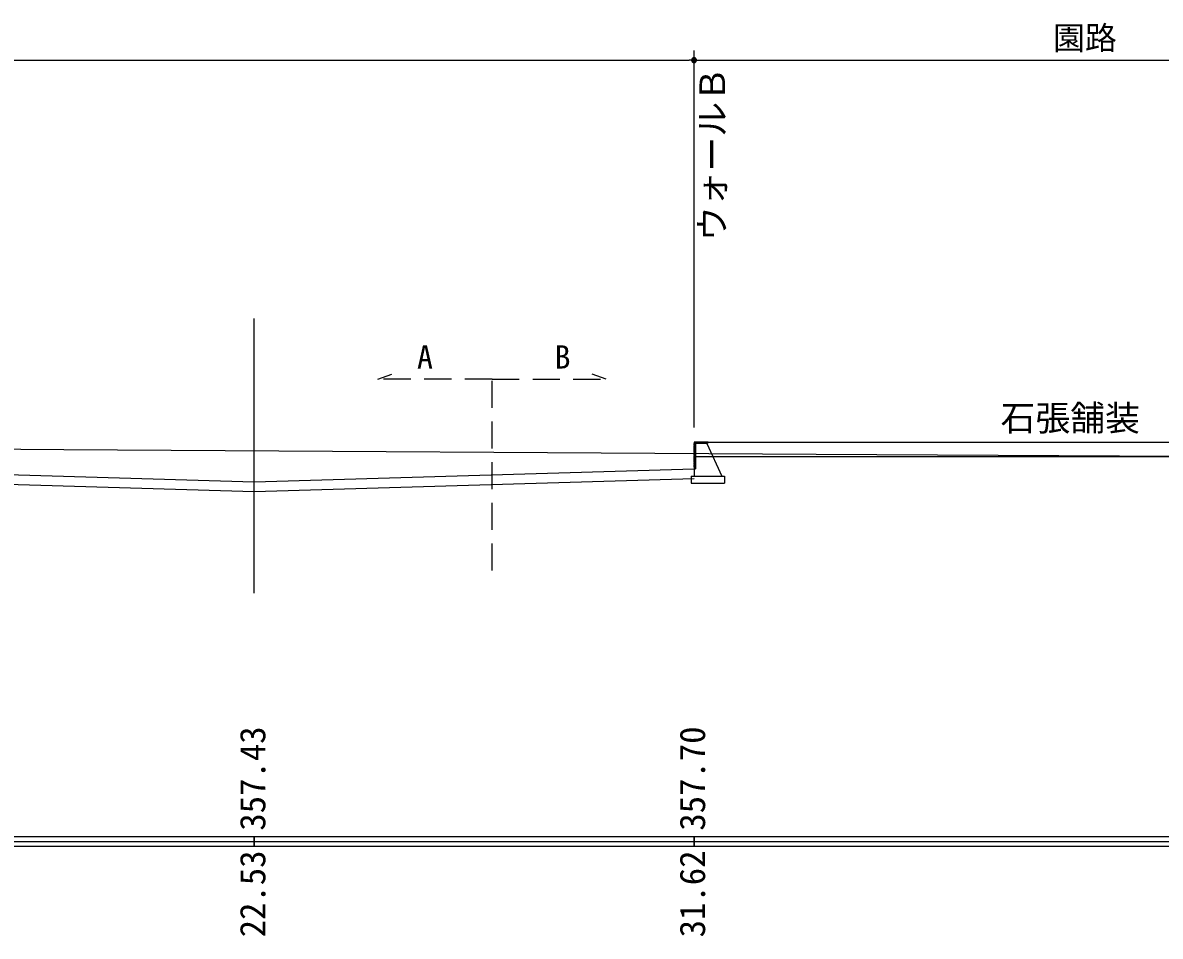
# Model space of a CAD drawing. Units: millimetres on the paper. Extents: x -84 to 7, y -133 to 191.
# Drawn here: x -37.81 to -26.05, y -95.18 to -85.74 of the extents above; entities that cross this region are included whole.
import ezdxf
from ezdxf.enums import TextEntityAlignment as Align

# ---------------------------------------------------------------- set-up
doc = ezdxf.new("R2010")
doc.units = ezdxf.units.MM
doc.header["$LTSCALE"] = 0.14
doc.linetypes.add('DASHED1', pattern=[1.8, 1.2, -0.6])
doc.linetypes.add('DASHED2', pattern=[3, 2, -1])
for name, color, linetype in [('0-1_D-BDG-3-DL-2', 7, 'Continuous'), ('0-3_D-STR-2-文字', 7, 'Continuous'), ('0-5_D-BDG-2-DL-1', 7, 'Continuous'), ('0-7_D-STR-1-計線1', 7, 'Continuous'), ('0-8_D-STR-DIM-2高さ', 7, 'Continuous'), ('0-9_D-BDG-1-現況', 7, 'Continuous'), ('0-F_D-STR-BMK-ROW', 7, 'DASHED2')]:
    doc.layers.add(name, color=color, linetype=linetype)
doc.styles.add('ＭＳ ゴシック', font='')
doc.styles.get('ＭＳ ゴシック').set_extended_font_data('MS Gothic')

msp = doc.modelspace()

# ---------------------------------------------------------------- linework, layer by layer
at = {"layer": '0-1_D-BDG-3-DL-2'}
for p, q in [((-73.8141, -94.1512), (3.4526, -94.1512)), ((-73.8141, -94.2512), (3.4526, -94.2512))]:
    msp.add_line(p, q, dxfattribs=at)
at = {"layer": '0-3_D-STR-2-文字'}
for p, q in [((-30.8705, -89.9262), (-30.8705, -86.0301)), ((-30.8705, -89.5575), (-30.8705, -86.0301)), ((-57.6983, -86.1301), (-30.9205, -86.1301)), ((-30.8955, -86.1301), (-30.9205, -86.1301)), ((-30.8461, -86.1251), (-30.895, -86.1251)), ((-30.895, -86.1351), (-30.8461, -86.1351)), ((-30.8934, -86.1201), (-30.8476, -86.1201)), ((-30.8476, -86.14), (-30.8934, -86.14)), ((-30.8506, -86.1151), (-30.8905, -86.1151)), ((-30.8905, -86.1451), (-30.8506, -86.1451)), ((-30.8855, -86.1101), (-30.8555, -86.1101)), ((-30.8555, -86.15), (-30.8855, -86.15)), ((-30.8455, -86.1301), (-30.8205, -86.1301)), ((-30.8205, -86.1301), (-22.8346, -86.1301))]:
    msp.add_line(p, q, dxfattribs=at)
for points in [[(-30.8455, -86.1301), (-30.8457, -86.1269), (-30.8463, -86.1238), (-30.8473, -86.1209), (-30.8486, -86.118), (-30.8503, -86.1154), (-30.8523, -86.1129), (-30.8546, -86.1108), (-30.8571, -86.109), (-30.8599, -86.1074), (-30.8628, -86.1063), (-30.8658, -86.1055), (-30.869, -86.1051), (-30.8721, -86.1051), (-30.8752, -86.1055), (-30.8783, -86.1063), (-30.8812, -86.1074), (-30.8839, -86.109), (-30.8865, -86.1108), (-30.8887, -86.1129), (-30.8908, -86.1154), (-30.8924, -86.118), (-30.8938, -86.1209), (-30.8947, -86.1238), (-30.8953, -86.1269), (-30.8955, -86.1301), (-30.8705, -86.1301)], [(-30.8455, -86.1301), (-30.8457, -86.1269), (-30.8463, -86.1238), (-30.8473, -86.1209), (-30.8486, -86.118), (-30.8503, -86.1154), (-30.8523, -86.1129), (-30.8546, -86.1108), (-30.8571, -86.109), (-30.8599, -86.1074), (-30.8628, -86.1063), (-30.8658, -86.1055), (-30.869, -86.1051), (-30.8721, -86.1051), (-30.8752, -86.1055), (-30.8783, -86.1063), (-30.8812, -86.1074), (-30.8839, -86.109), (-30.8865, -86.1108), (-30.8887, -86.1129), (-30.8908, -86.1154), (-30.8924, -86.118), (-30.8938, -86.1209), (-30.8947, -86.1238), (-30.8953, -86.1269), (-30.8955, -86.1301), (-30.8705, -86.1301)], [(-30.8955, -86.1301), (-30.8953, -86.1332), (-30.8947, -86.1363), (-30.8938, -86.1393), (-30.8924, -86.1421), (-30.8908, -86.1448), (-30.8887, -86.1472), (-30.8865, -86.1493), (-30.8839, -86.1512), (-30.8812, -86.1527), (-30.8783, -86.1538), (-30.8752, -86.1546), (-30.8721, -86.155), (-30.869, -86.155), (-30.8658, -86.1546), (-30.8628, -86.1538), (-30.8599, -86.1527), (-30.8571, -86.1512), (-30.8546, -86.1493), (-30.8523, -86.1472), (-30.8503, -86.1448), (-30.8486, -86.1421), (-30.8473, -86.1393), (-30.8463, -86.1363), (-30.8457, -86.1332), (-30.8455, -86.1301), (-30.8705, -86.1301)], [(-30.8955, -86.1301), (-30.8953, -86.1332), (-30.8947, -86.1363), (-30.8938, -86.1393), (-30.8924, -86.1421), (-30.8908, -86.1448), (-30.8887, -86.1472), (-30.8865, -86.1493), (-30.8839, -86.1512), (-30.8812, -86.1527), (-30.8783, -86.1538), (-30.8752, -86.1546), (-30.8721, -86.155), (-30.869, -86.155), (-30.8658, -86.1546), (-30.8628, -86.1538), (-30.8599, -86.1527), (-30.8571, -86.1512), (-30.8546, -86.1493), (-30.8523, -86.1472), (-30.8503, -86.1448), (-30.8486, -86.1421), (-30.8473, -86.1393), (-30.8463, -86.1363), (-30.8457, -86.1332), (-30.8455, -86.1301), (-30.8705, -86.1301)]]:
    msp.add_lwpolyline(points, close=True, dxfattribs=at)
at = {"layer": '0-5_D-BDG-2-DL-1'}
msp.add_line((-76.8141, -94.2012), (3.4526, -94.2012), dxfattribs=at)
at = {"layer": '0-7_D-STR-1-計線1'}
for p, q in [((-35.4149, -91.6357), (-35.4149, -88.7989)), ((-30.8705, -90.0762), (-30.8705, -90.4262)), ((-30.856, -90.0887), (-30.856, -90.3512)), ((-30.74, -90.0887), (-30.856, -90.0887)), ((-30.74, -90.0887), (-30.74, -90.0837)), ((-30.74, -90.0887), (-30.5834, -90.4262)), ((-30.7255, -90.0762), (-24.3621, -90.0762)), ((-30.8705, -90.2262), (-24.3771, -90.2262)), ((-30.8705, -90.3512), (-30.856, -90.3512)), ((-30.8995, -90.4262), (-30.8995, -90.5012)), ((-30.8995, -90.5012), (-30.5544, -90.5012)), ((-35.4149, -94.1512), (-35.4149, -94.2512)), ((-30.8705, -94.1512), (-30.8705, -94.2512))]:
    msp.add_line(p, q, dxfattribs=at)
at = {"layer": '0-7_D-STR-1-計線1', "linetype": 'DASHED1'}
msp.add_line((-30.8694, -90.4262), (-30.8683, -90.4262), dxfattribs=at)
at = {"layer": '0-7_D-STR-1-計線1'}
for points in [[(-57.7475, -89.9412), (-55.019, -89.9512), (-50.3451, -90.0762), (-46.6806, -90.1712), (-45.3756, -90.2012), (-40.1956, -90.3262), (-39.9406, -90.3512), (-35.4149, -90.4868), (-30.8705, -90.3512)], [(-57.7479, -90.0412), (-55.0205, -90.0512), (-50.3478, -90.1762), (-46.6831, -90.2712), (-45.378, -90.3012), (-40.2017, -90.4261), (-39.947, -90.4511), (-35.4149, -90.5868), (-30.8675, -90.4512)], [(-30.8995, -90.4262), (-30.5544, -90.4262), (-30.5544, -90.5012)], [(-35.4148, -94.1512), (-35.4148, -94.2512), (-35.4149, -94.1512)], [(-30.8704, -94.1512), (-30.8704, -94.2512), (-30.8705, -94.1512)]]:
    msp.add_lwpolyline(points, dxfattribs=at)
for points in [[(-30.7255, -90.0762), (-30.8705, -90.0762), (-30.8705, -90.0837), (-30.7255, -90.0837)], [(-30.8705, -90.0887), (-30.8618, -90.0887), (-30.8618, -90.1087), (-30.8705, -90.1087)], [(-30.8705, -90.1137), (-30.8618, -90.1137), (-30.8618, -90.1337), (-30.8705, -90.1337)], [(-30.8705, -90.1387), (-30.8618, -90.1387), (-30.8618, -90.1587), (-30.8705, -90.1587)], [(-30.8705, -90.1637), (-30.8618, -90.1637), (-30.8618, -90.1837), (-30.8705, -90.1837)], [(-30.8705, -90.1887), (-30.8618, -90.1887), (-30.8618, -90.2087), (-30.8705, -90.2087)], [(-30.8705, -90.2137), (-30.8618, -90.2137), (-30.8618, -90.2337), (-30.8705, -90.2337)], [(-30.8705, -90.2387), (-30.8618, -90.2387), (-30.8618, -90.2587), (-30.8705, -90.2587)], [(-30.8705, -90.2637), (-30.8618, -90.2637), (-30.8618, -90.2837), (-30.8705, -90.2837)], [(-30.8705, -90.2887), (-30.8618, -90.2887), (-30.8618, -90.3087), (-30.8705, -90.3087)], [(-30.8705, -90.3137), (-30.8618, -90.3137), (-30.8618, -90.3337), (-30.8705, -90.3337)]]:
    msp.add_lwpolyline(points, close=True, dxfattribs=at)
at = {"layer": '0-9_D-BDG-1-現況'}
msp.add_lwpolyline([(-66.6806, -89.8813), (-64.7915, -89.9013), (-60.5629, -89.9513), (-56.2415, -90.0013), (-50.5009, -90.0513), (-44.027, -90.1013), (-37.3832, -90.1513), (-29.6101, -90.2013), (-20.2043, -90.2513), (-8.6153, -90.3013), (0.2876, -90.3213)], dxfattribs=at)
at = {"layer": '0-F_D-STR-BMK-ROW'}
for p, q in [((-34.1374, -89.425), (-33.9929, -89.3735)), ((-32.958, -89.425), (-34.1374, -89.425)), ((-32.958, -91.402), (-32.958, -89.425)), ((-32.958, -89.425), (-31.7787, -89.425)), ((-31.7787, -89.425), (-31.9232, -89.3735))]:
    msp.add_line(p, q, dxfattribs=at)

# ---------------------------------------------------------------- texts
at = {"layer": '0-3_D-STR-2-文字', "style": 'ＭＳ ゴシック'}
for s, height, p in [('園路', 0.2419, (-27.1613, -86.0939)), ('石張舗装', 0.2639, (-27.7031, -90.0382))]:
    msp.add_text(s, height=height, dxfattribs=at).set_placement(p, align=Align.BOTTOM_LEFT)
msp.add_text('ウォールＢ', height=0.2639, rotation=90, dxfattribs=at).set_placement((-30.4707, -88.001), align=Align.BOTTOM_LEFT)
at = {"layer": '0-8_D-STR-DIM-2高さ', "style": 'ＭＳ ゴシック'}
for s, p in [('357.43', (-35.221, -94.0904)), ('357.70', (-30.6767, -94.0904)), ('22.53', (-35.221, -95.1923)), ('31.62', (-30.6767, -95.1923))]:
    msp.add_text(s, height=0.2639, rotation=90, dxfattribs=at).set_placement(p, align=Align.BOTTOM_LEFT)
at = {"layer": '0-F_D-STR-BMK-ROW', "style": 'ＭＳ ゴシック'}
for s, p in [('A', (-33.7327, -89.388)), ('B', (-32.3107, -89.3885))]:
    msp.add_text(s, height=0.2405, dxfattribs=at).set_placement(p, align=Align.BOTTOM_LEFT)

doc.saveas('drawing.dxf')
